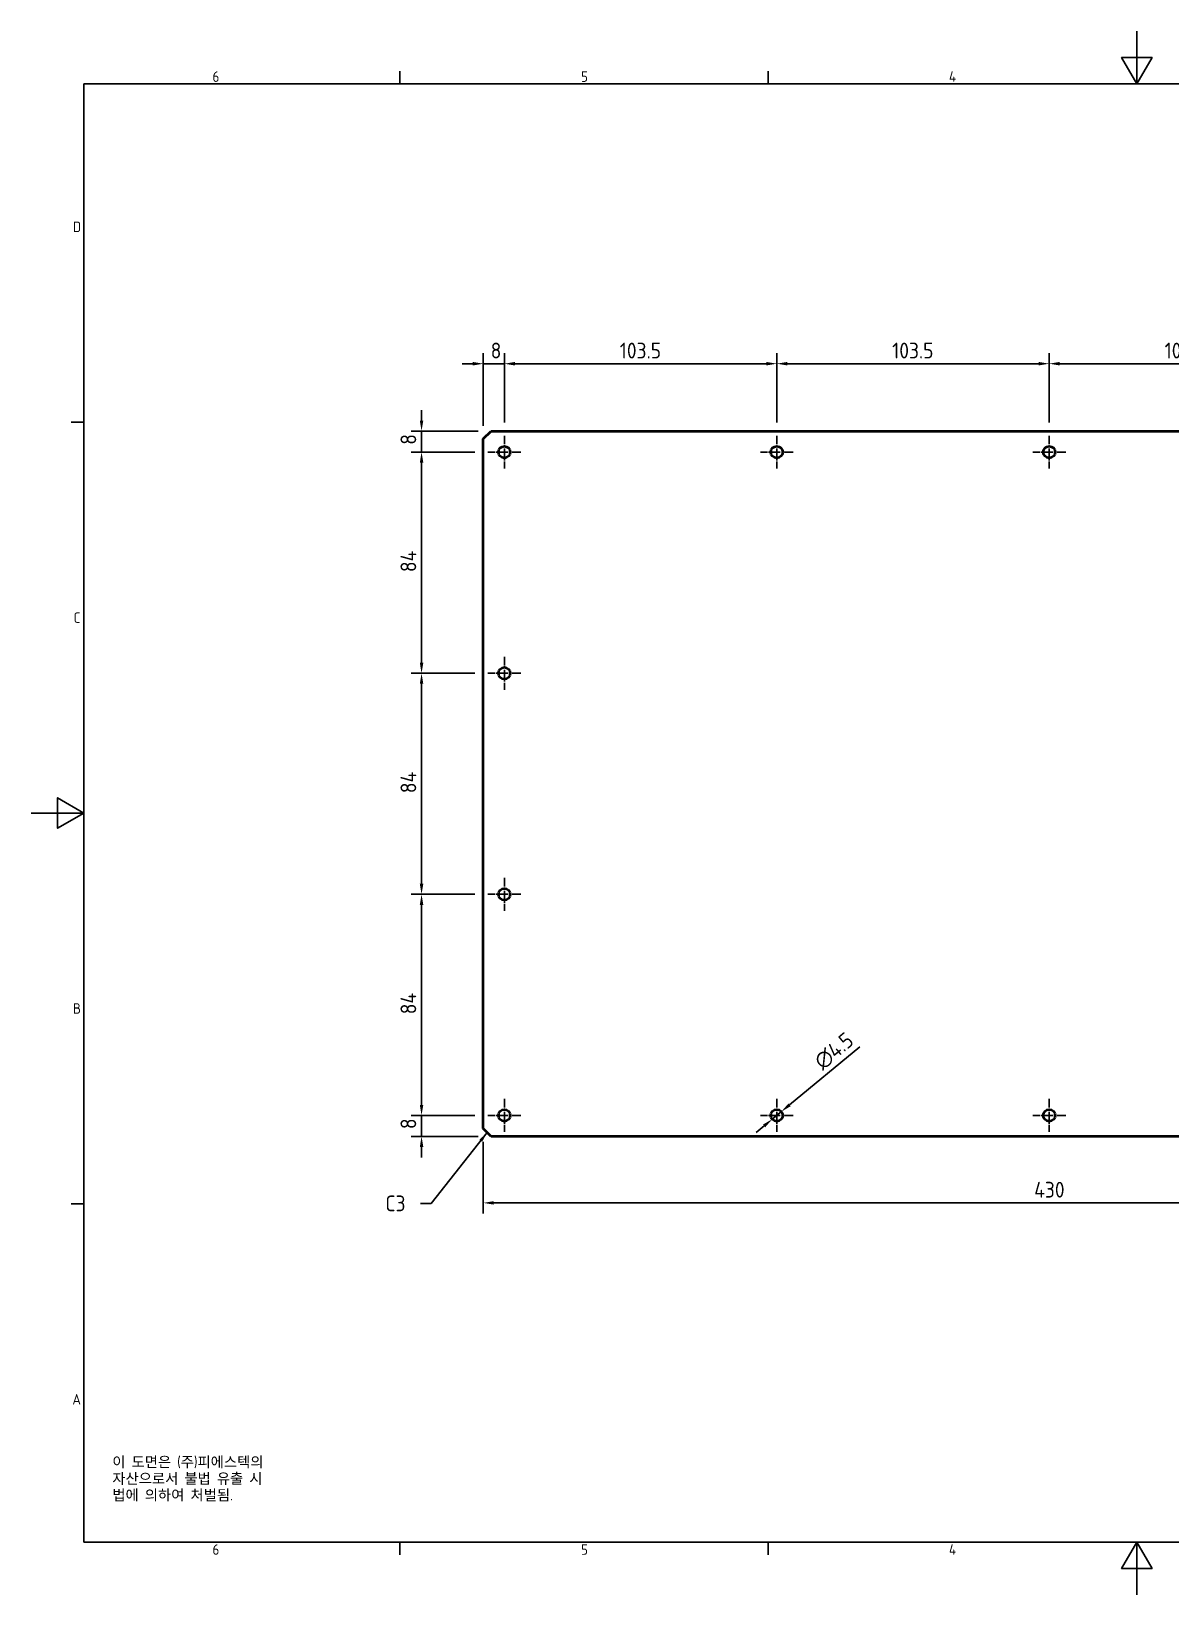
# Model space of a CAD drawing. Header units: millimetres. Extents: x 0 to 840, y 0 to 594.
# Drawn here: x 0 to 433, y 0 to 594 of the extents above; entities that cross this region are included whole.
import ezdxf

# ---------------------------------------------------------------- set-up
doc = ezdxf.new("R2010")
doc.units = ezdxf.units.MM
doc.header["$LTSCALE"] = 2
doc.linetypes.add('CHAIN', pattern=[0.3543, 0.2362, -0.0295, 0.0591, -0.0295])
doc.layers.get('0').update_dxf_attribs({"color": 3, "lineweight": 25})
for name, color, linetype, lineweight in [('가시적인 것(ISO)', 3, 'Continuous', 40), ('경계(ISO)', 7, 'Continuous', 25), ('기호(ISO)', 5, 'Continuous', 25), ('중심 표식(ISO)', 1, 'Continuous', 25), ('치수(ISO)', 2, 'Continuous', 25)]:
    doc.layers.add(name, color=color, linetype=linetype, lineweight=lineweight)
doc.styles.add('문자 텍스트_PSTEK_POSCO', font='isocp.shx')
doc.styles.add('치수 텍스트_PSTEK_POSCO', font='isocp.shx')
doc.dimstyles.new('치수_PSTEK_POSCO', dxfattribs={"dimscale": 2, "dimtxt": 3, "dimasz": 2, "dimexe": 2, "dimexo": 2.5, "dimgap": 1, "dimtad": 1, "dimrnd": 1e-08, "dimdsep": 46, "dimtxsty": '치수 텍스트_PSTEK_POSCO', "dimcen": 0.09, "dimdle": 10, "dimclrd": 7, "dimclre": 7, "dimclrt": 2, "dimadec": 1, "dimazin": 2, "dimtfac": 1, "dimtmove": 0, "dimatfit": 3, "dimfxl": 0, "dimtolj": 1, "dimlwd": -1, "dimlwe": -1, "dimarcsym": 0})
doc.dimstyles.new('치수_PSTEK_POSCO$7', dxfattribs={"dimscale": 2, "dimtxt": 3, "dimasz": 2, "dimexe": 2, "dimexo": 2.5, "dimgap": 1, "dimtad": 1, "dimrnd": 1e-08, "dimdsep": 46, "dimtxsty": '치수 텍스트_PSTEK_POSCO', "dimcen": 0.09, "dimdle": 10, "dimclrd": 7, "dimclre": 7, "dimclrt": 2, "dimadec": 1, "dimazin": 2, "dimtfac": 1, "dimtmove": 0, "dimatfit": 3, "dimfxl": 0, "dimtolj": 1, "dimlwd": -1, "dimlwe": -1, "dimarcsym": 0})

# ---------------------------------------------------------------- blocks, each defined once
blk = doc.blocks.new('경계 Default Border')
at = {"layer": '경계(ISO)'}
for p, q in [((70, 287), (70, 289.4)), ((140, 287), (140, 289.4)), ((10, 222.75), (7.6, 222.75)), ((10, 74.25), (7.6, 74.25)), ((70, 10), (70, 7.6)), ((140, 10), (140, 7.6))]:
    blk.add_line(p, q, dxfattribs=at)
at = {"layer": '경계(ISO)', "flags": 128}
for points in [[(210, 297), (210, 287), (207.11, 292), (212.89, 292), (210, 287)], [(10, 10), (10, 287), (410, 287), (410, 10), (10, 10)], [(0, 148.5), (10, 148.5), (5, 151.39), (5, 145.61), (10, 148.5)], [(210, 0), (210, 10), (207.11, 5), (212.89, 5), (210, 10)]]:
    blk.add_lwpolyline(points, dxfattribs=at)
at = {"layer": '경계(ISO)', "color": 2, "char_height": 2, "attachment_point": 7, "style": '문자 텍스트_PSTEK_POSCO'}
for s, insert in [('6', (34.43, 287.38)), ('5', (104.43, 287.38)), ('4', (174.32, 287.4)), ('D', (7.92, 258.86)), ('C', (8.03, 184.61)), ('B', (7.92, 110.36)), ('A', (7.81, 36.12)), ('6', (34.43, 7.58)), ('5', (104.43, 7.58)), ('4', (174.32, 7.6))]:
    blk.add_mtext(s, dxfattribs=dict(at, insert=insert))
blk = doc.blocks.new('*D21')
at = {"layer": 'Defpoints', "color": 0, "transparency": 16777216}
for p in [(179.73, 467.7), (179.73, 440.36), (171.73, 439.11)]:
    blk.add_point(p, dxfattribs=at)
at = {"layer": '치수(ISO)', "color": 7, "transparency": 16777216}
for p, q in [((171.73, 444.11), (171.73, 471.7)), ((179.73, 445.36), (179.73, 471.7)), ((167.73, 467.7), (163.73, 467.7)), ((171.73, 467.7), (179.73, 467.7)), ((183.73, 467.7), (187.73, 467.7))]:
    blk.add_line(p, q, dxfattribs=at)
for points in [[(167.73, 468.37), (167.73, 467.03), (171.73, 467.7)], [(183.73, 468.37), (183.73, 467.03), (179.73, 467.7)]]:
    blk.add_solid(points, dxfattribs=at)
at = {"layer": '치수(ISO)', "color": 2, "transparency": 16777216, "insert": (174.53, 472.7), "char_height": 6, "attachment_point": 4, "style": '치수 텍스트_PSTEK_POSCO'}
blk.add_mtext('\\A1;8', dxfattribs=at)
blk = doc.blocks.new('*D22')
at = {"layer": 'Defpoints', "color": 0, "transparency": 16777216}
for p in [(283.23, 467.7), (179.73, 440.36), (283.23, 440.36)]:
    blk.add_point(p, dxfattribs=at)
at = {"layer": '치수(ISO)', "color": 7, "transparency": 16777216}
for p, q in [((179.73, 445.36), (179.73, 471.7)), ((283.23, 445.36), (283.23, 471.7)), ((183.73, 467.7), (279.23, 467.7))]:
    blk.add_line(p, q, dxfattribs=at)
for points in [[(183.73, 468.37), (183.73, 467.03), (179.73, 467.7)], [(279.23, 468.37), (279.23, 467.03), (283.23, 467.7)]]:
    blk.add_solid(points, dxfattribs=at)
at = {"layer": '치수(ISO)', "color": 2, "transparency": 16777216, "insert": (223.57, 472.7), "char_height": 6, "attachment_point": 4, "style": '치수 텍스트_PSTEK_POSCO'}
blk.add_mtext('\\A1;103.5', dxfattribs=at)
blk = doc.blocks.new('*D23')
at = {"layer": 'Defpoints', "color": 0, "transparency": 16777216}
for p in [(386.73, 467.7), (283.23, 440.36), (386.73, 440.36)]:
    blk.add_point(p, dxfattribs=at)
at = {"layer": '치수(ISO)', "color": 7, "transparency": 16777216}
for p, q in [((283.23, 445.36), (283.23, 471.7)), ((386.73, 445.36), (386.73, 471.7)), ((287.23, 467.7), (382.73, 467.7))]:
    blk.add_line(p, q, dxfattribs=at)
for points in [[(287.23, 468.37), (287.23, 467.03), (283.23, 467.7)], [(382.73, 468.37), (382.73, 467.03), (386.73, 467.7)]]:
    blk.add_solid(points, dxfattribs=at)
at = {"layer": '치수(ISO)', "color": 2, "transparency": 16777216, "insert": (327.07, 472.7), "char_height": 6, "attachment_point": 4, "style": '치수 텍스트_PSTEK_POSCO'}
blk.add_mtext('\\A1;103.5', dxfattribs=at)
blk = doc.blocks.new('*D24')
at = {"layer": 'Defpoints', "color": 0, "transparency": 16777216}
for p in [(490.23, 467.7), (386.73, 440.36), (490.23, 440.36)]:
    blk.add_point(p, dxfattribs=at)
at = {"layer": '치수(ISO)', "color": 7, "transparency": 16777216}
for p, q in [((386.73, 445.36), (386.73, 471.7)), ((490.23, 445.36), (490.23, 471.7)), ((390.73, 467.7), (486.23, 467.7))]:
    blk.add_line(p, q, dxfattribs=at)
for points in [[(390.73, 468.37), (390.73, 467.03), (386.73, 467.7)], [(486.23, 468.37), (486.23, 467.03), (490.23, 467.7)]]:
    blk.add_solid(points, dxfattribs=at)
at = {"layer": '치수(ISO)', "color": 2, "transparency": 16777216, "insert": (430.57, 472.7), "char_height": 6, "attachment_point": 4, "style": '치수 텍스트_PSTEK_POSCO'}
blk.add_mtext('\\A1;103.5', dxfattribs=at)
blk = doc.blocks.new('*D27')
at = {"layer": 'Defpoints', "color": 0, "transparency": 16777216}
for p in [(148.27, 182.11), (173.48, 182.11), (174.73, 174.11)]:
    blk.add_point(p, dxfattribs=at)
at = {"layer": '치수(ISO)', "color": 7, "transparency": 16777216}
for p, q in [((148.27, 186.11), (148.27, 190.11)), ((168.48, 182.11), (144.27, 182.11)), ((148.27, 174.11), (148.27, 182.11)), ((169.73, 174.11), (144.27, 174.11)), ((148.27, 170.11), (148.27, 166.11))]:
    blk.add_line(p, q, dxfattribs=at)
for points in [[(147.61, 186.11), (148.94, 186.11), (148.27, 182.11)], [(147.61, 170.11), (148.94, 170.11), (148.27, 174.11)]]:
    blk.add_solid(points, dxfattribs=at)
at = {"layer": '치수(ISO)', "color": 2, "transparency": 16777216, "insert": (143.27, 176.91), "char_height": 6, "attachment_point": 4, "rotation": 90, "style": '치수 텍스트_PSTEK_POSCO'}
blk.add_mtext('\\A1;8', dxfattribs=at)
blk = doc.blocks.new('*D28')
at = {"layer": 'Defpoints', "color": 0, "transparency": 16777216}
for p in [(148.27, 442.11), (174.73, 442.11), (173.48, 434.11)]:
    blk.add_point(p, dxfattribs=at)
at = {"layer": '치수(ISO)', "color": 7, "transparency": 16777216}
for p, q in [((148.27, 446.11), (148.27, 450.11)), ((169.73, 442.11), (144.27, 442.11)), ((148.27, 434.11), (148.27, 442.11)), ((168.48, 434.11), (144.27, 434.11)), ((148.27, 430.11), (148.27, 426.11))]:
    blk.add_line(p, q, dxfattribs=at)
for points in [[(147.61, 446.11), (148.94, 446.11), (148.27, 442.11)], [(147.61, 430.11), (148.94, 430.11), (148.27, 434.11)]]:
    blk.add_solid(points, dxfattribs=at)
at = {"layer": '치수(ISO)', "color": 2, "transparency": 16777216, "insert": (143.27, 436.91), "char_height": 6, "attachment_point": 4, "rotation": 90, "style": '치수 텍스트_PSTEK_POSCO'}
blk.add_mtext('\\A1;8', dxfattribs=at)
blk = doc.blocks.new('*D29')
at = {"layer": 'Defpoints', "color": 0, "transparency": 16777216}
for p in [(148.27, 434.11), (173.48, 434.11), (173.48, 350.11)]:
    blk.add_point(p, dxfattribs=at)
at = {"layer": '치수(ISO)', "color": 7, "transparency": 16777216}
for p, q in [((168.48, 434.11), (144.27, 434.11)), ((148.27, 354.11), (148.27, 430.11)), ((168.48, 350.11), (144.27, 350.11))]:
    blk.add_line(p, q, dxfattribs=at)
for points in [[(147.61, 430.11), (148.94, 430.11), (148.27, 434.11)], [(147.61, 354.11), (148.94, 354.11), (148.27, 350.11)]]:
    blk.add_solid(points, dxfattribs=at)
at = {"layer": '치수(ISO)', "color": 2, "transparency": 16777216, "insert": (143.27, 388.53), "char_height": 6, "attachment_point": 4, "rotation": 90, "style": '치수 텍스트_PSTEK_POSCO'}
blk.add_mtext('\\A1;84', dxfattribs=at)
blk = doc.blocks.new('*D30')
at = {"layer": 'Defpoints', "color": 0, "transparency": 16777216}
for p in [(148.27, 350.11), (173.48, 350.11), (173.48, 266.11)]:
    blk.add_point(p, dxfattribs=at)
at = {"layer": '치수(ISO)', "color": 7, "transparency": 16777216}
for p, q in [((168.48, 350.11), (144.27, 350.11)), ((148.27, 270.11), (148.27, 346.11)), ((168.48, 266.11), (144.27, 266.11))]:
    blk.add_line(p, q, dxfattribs=at)
for points in [[(147.61, 346.11), (148.94, 346.11), (148.27, 350.11)], [(147.61, 270.11), (148.94, 270.11), (148.27, 266.11)]]:
    blk.add_solid(points, dxfattribs=at)
at = {"layer": '치수(ISO)', "color": 2, "transparency": 16777216, "insert": (143.27, 304.53), "char_height": 6, "attachment_point": 4, "rotation": 90, "style": '치수 텍스트_PSTEK_POSCO'}
blk.add_mtext('\\A1;84', dxfattribs=at)
blk = doc.blocks.new('*D31')
at = {"layer": 'Defpoints', "color": 0, "transparency": 16777216}
for p in [(148.27, 266.11), (173.48, 266.11), (173.48, 182.11)]:
    blk.add_point(p, dxfattribs=at)
at = {"layer": '치수(ISO)', "color": 7, "transparency": 16777216}
for p, q in [((168.48, 266.11), (144.27, 266.11)), ((148.27, 186.11), (148.27, 262.11)), ((168.48, 182.11), (144.27, 182.11))]:
    blk.add_line(p, q, dxfattribs=at)
for points in [[(147.61, 262.11), (148.94, 262.11), (148.27, 266.11)], [(147.61, 186.11), (148.94, 186.11), (148.27, 182.11)]]:
    blk.add_solid(points, dxfattribs=at)
at = {"layer": '치수(ISO)', "color": 2, "transparency": 16777216, "insert": (143.27, 220.53), "char_height": 6, "attachment_point": 4, "rotation": 90, "style": '치수 텍스트_PSTEK_POSCO'}
blk.add_mtext('\\A1;84', dxfattribs=at)
blk = doc.blocks.new('*D32')
at = {"layer": 'Defpoints', "color": 0, "transparency": 16777216}
for p in [(171.73, 177.11), (601.73, 177.11), (601.73, 148.87)]:
    blk.add_point(p, dxfattribs=at)
at = {"layer": '치수(ISO)', "color": 7, "transparency": 16777216}
for p, q in [((171.73, 172.11), (171.73, 144.87)), ((601.73, 172.11), (601.73, 144.87)), ((175.73, 148.87), (597.73, 148.87))]:
    blk.add_line(p, q, dxfattribs=at)
for points in [[(175.73, 149.53), (175.73, 148.2), (171.73, 148.87)], [(597.73, 149.53), (597.73, 148.2), (601.73, 148.87)]]:
    blk.add_solid(points, dxfattribs=at)
at = {"layer": '치수(ISO)', "color": 2, "transparency": 16777216, "insert": (381.02, 153.87), "char_height": 6, "attachment_point": 4, "style": '치수 텍스트_PSTEK_POSCO'}
blk.add_mtext('\\A1;430', dxfattribs=at)
blk = doc.blocks.new('*D35')
at = {"layer": 'Defpoints', "color": 0, "transparency": 16777216}
for p in [(281.49, 180.67), (284.96, 183.54)]:
    blk.add_point(p, dxfattribs=at)
at = {"layer": '치수(ISO)', "color": 7, "transparency": 16777216}
for p, q in [((288.04, 186.09), (314.74, 208.17)), ((281.49, 180.67), (284.96, 183.54)), ((278.41, 178.12), (275.33, 175.57))]:
    blk.add_line(p, q, dxfattribs=at)
for points in [[(287.62, 186.6), (288.47, 185.58), (284.96, 183.54)], [(277.99, 178.64), (278.83, 177.61), (281.49, 180.67)]]:
    blk.add_solid(points, dxfattribs=at)
at = {"layer": '치수(ISO)', "color": 2, "transparency": 16777216, "insert": (298.73, 201.41), "char_height": 6, "attachment_point": 4, "rotation": 39.58643, "style": '치수 텍스트_PSTEK_POSCO'}
blk.add_mtext('\\A1;∅4.5', dxfattribs=at)

msp = doc.modelspace()

# ---------------------------------------------------------------- linework, layer by layer
at = {"layer": '가시적인 것(ISO)'}
for p, q in [((171.727, 439.106), (174.727, 442.106)), ((174.727, 442.106), (598.727, 442.106)), ((171.727, 177.106), (171.727, 439.106)), ((174.727, 174.106), (171.727, 177.106)), ((598.727, 174.106), (174.727, 174.106))]:
    msp.add_line(p, q, dxfattribs=at)
for centre in [(179.727, 434.106), (283.227, 434.106), (386.727, 434.106), (179.727, 350.106), (179.727, 266.106), (179.727, 182.106), (283.227, 182.106), (386.727, 182.106)]:
    msp.add_circle(centre, 2.25, dxfattribs=at)
at = {"layer": '중심 표식(ISO)', "linetype": 'CHAIN', "ltscale": 6.944946}
for p, q in [((179.727, 440.356), (179.727, 427.856)), ((283.227, 440.356), (283.227, 427.856)), ((386.727, 440.356), (386.727, 427.856)), ((185.977, 434.106), (173.477, 434.106)), ((289.477, 434.106), (276.977, 434.106)), ((392.977, 434.106), (380.477, 434.106)), ((179.727, 356.356), (179.727, 343.856)), ((185.977, 350.106), (173.477, 350.106)), ((179.727, 272.356), (179.727, 259.856)), ((185.977, 266.106), (173.477, 266.106)), ((179.727, 188.356), (179.727, 175.856)), ((283.227, 188.356), (283.227, 175.856)), ((386.727, 188.356), (386.727, 175.856)), ((185.977, 182.106), (173.477, 182.106)), ((289.477, 182.106), (276.977, 182.106)), ((392.977, 182.106), (380.477, 182.106))]:
    msp.add_line(p, q, dxfattribs=at)

# ---------------------------------------------------------------- block references
at = {"xscale": 2, "yscale": 2, "zscale": 2}
msp.add_blockref('경계 Default Border', (0, 0), dxfattribs=at)

# ---------------------------------------------------------------- texts
at = {"layer": '기호(ISO)', "color": 2, "insert": (134.522, 148.669), "char_height": 6, "attachment_point": 4, "style": '치수 텍스트_PSTEK_POSCO'}
msp.add_mtext('{C3}', dxfattribs=at)
at = {"layer": '기호(ISO)', "color": 7, "insert": (30.789, 52.457), "char_height": 4, "width": 102.48028, "attachment_point": 1, "line_spacing_factor": 0.944221, "style": '문자 텍스트_PSTEK_POSCO'}
msp.add_mtext('{이 도면은 (주)피에스텍의\\P자산으로서 불법 유출 시 \\P법에 의하여 처벌됨.}', dxfattribs=at)

# ---------------------------------------------------------------- dimensions: what is measured, and where the dimension line sits
at = {"layer": '치수(ISO)', "color": 7}
for base, p1, p2, angle, override, picture, middle in [((179.727, 467.701), (171.727, 439.106), (179.727, 440.356), 180, {"dimdec": 2, "dimtp": 0, "dimtm": 0, "dimtdec": 2, "dimtofl": 1, "dimatfit": 1}, '*D21', (175.727, 467.701)), ((283.227, 467.701), (179.727, 440.356), (283.227, 440.356), 180, {"dimdec": 2, "dimtp": 0, "dimtm": 0, "dimtdec": 2, "dimtofl": 0, "dimatfit": 1}, '*D22', (231.497, 467.701)), ((386.727, 467.701), (283.227, 440.356), (386.727, 440.356), 180, {"dimdec": 2, "dimtp": 0, "dimtm": 0, "dimtdec": 2, "dimtofl": 0, "dimatfit": 1}, '*D23', (334.997, 467.701)), ((490.227, 467.701), (386.727, 440.356), (490.227, 440.356), 180, {"dimdec": 2, "dimtp": 0, "dimtm": 0, "dimtdec": 2, "dimtofl": 0, "dimatfit": 1}, '*D24', (438.497, 467.701)), ((148.272, 442.106), (173.477, 434.106), (174.727, 442.106), 90, {"dimdec": 2, "dimtp": 0, "dimtm": 0, "dimtdec": 2, "dimtofl": 1, "dimatfit": 1}, '*D28', (148.272, 438.106)), ((148.272, 434.106), (173.477, 350.106), (173.477, 434.106), 90, {"dimdec": 2, "dimtp": 0, "dimtm": 0, "dimtdec": 2, "dimtofl": 0, "dimatfit": 1}, '*D29', (148.272, 392.126)), ((148.272, 350.106), (173.477, 266.106), (173.477, 350.106), 90, {"dimdec": 2, "dimtp": 0, "dimtm": 0, "dimtdec": 2, "dimtofl": 0, "dimatfit": 1}, '*D30', (148.272, 308.126)), ((148.272, 266.106), (173.477, 182.106), (173.477, 266.106), 90, {"dimdec": 2, "dimtp": 0, "dimtm": 0, "dimtdec": 2, "dimtofl": 0, "dimatfit": 1}, '*D31', (148.272, 224.126)), ((148.272, 182.106), (174.727, 174.106), (173.477, 182.106), 90, {"dimdec": 2, "dimtp": 0, "dimtm": 0, "dimtdec": 2, "dimtofl": 1, "dimatfit": 1}, '*D27', (148.272, 178.106))]:
    dim = msp.add_linear_dim(base=base, p1=p1, p2=p2, angle=angle, dimstyle='치수_PSTEK_POSCO', override=override, dxfattribs=at)
    dim.commit()
    dim.dimension.update_dxf_attribs({"geometry": picture, "text_midpoint": middle, "dimtype": 160})
dim = msp.add_diameter_dim_2p(p1=(281.493, 180.673), p2=(284.96, 183.54), dimstyle='치수_PSTEK_POSCO', override={"dimdec": 2, "dimlfac": 1, "dimtp": 0, "dimtm": 0, "dimtdec": 2, "dimatfit": 2}, dxfattribs=at)
dim.commit()
dim.dimension.update_dxf_attribs({"geometry": '*D35', "text_midpoint": (307.556, 202.224), "dimtype": 163})
dim = msp.add_linear_dim(base=(601.727, 148.866), p1=(171.727, 177.106), p2=(601.727, 177.106), dimstyle='치수_PSTEK_POSCO', override={"dimdec": 2, "dimtp": 0, "dimtm": 0, "dimtdec": 2, "dimtofl": 0, "dimatfit": 1}, dxfattribs=at)
dim.commit()
dim.dimension.update_dxf_attribs({"geometry": '*D32', "text_midpoint": (386.727, 148.866), "dimtype": 160})

# ---------------------------------------------------------------- leaders
at = {"layer": '기호(ISO)', "color": 7, "annotation_type": 0, "has_hookline": 1, "hookline_direction": 1, "text_width": 7.128}
msp.add_leader([(173.227, 175.606), (151.862, 148.669), (147.862, 148.669)], dimstyle='치수_PSTEK_POSCO$7', override={"dimtad": 0}, dxfattribs=at)

doc.saveas('drawing.dxf')
